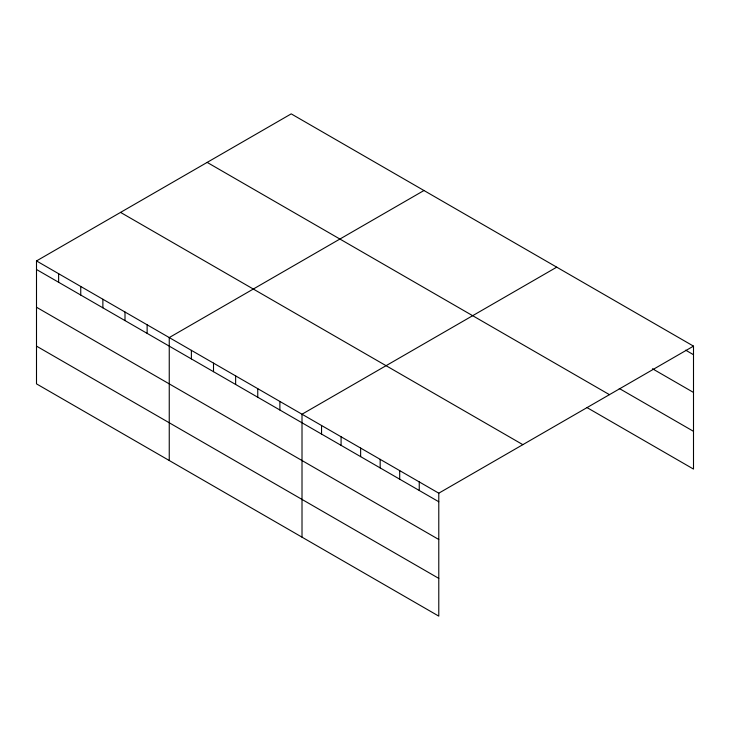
<?xml version="1.0" encoding="UTF-8"?>
<svg xmlns="http://www.w3.org/2000/svg" width="730" height="730" viewBox="0 0 730 730"><rect width="100%" height="100%" fill="white"/><g stroke="black" fill="none" stroke-linecap="round" stroke-linejoin="round"><path stroke-width="1.09" d="M438.785 539.497L438.785 493.188L36.5 260.929L36.5 383.87L438.785 616.129L438.785 539.497L36.5 307.239M36.5 260.929L291.215 113.871L693.5 346.13L693.5 469.071L587.011 407.586M423.966 190.512L169.25 337.57L169.25 460.52M556.725 267.162L302.01 414.22L302.01 537.161M438.785 493.188L693.5 346.13M685.68 350.181L693.5 354.698M652.465 368.75L693.5 392.439M619.25 388.46L693.5 431.33M207.156 162.398L609.44 394.656M120.559 212.403L522.844 444.652M36.5 269.498L438.785 501.756M36.5 346.13L438.785 578.388M419.248 481.9L419.248 490.469M399.702 470.622L399.702 479.19M380.166 459.343L380.166 467.912M360.629 448.065L360.629 456.633M341.083 436.777L341.083 445.346M321.547 425.499L321.547 434.067M279.882 401.445L279.882 410.014M257.754 388.67L257.754 397.239M235.635 375.895L235.635 384.464M213.507 363.12L213.507 371.689M191.379 350.345L191.379 358.914M147.132 324.795L147.132 333.364M125.003 312.02L125.003 320.598M102.875 299.254L102.875 307.823M80.747 286.479L80.747 295.048M58.628 273.704L58.628 282.273"/></g></svg>
